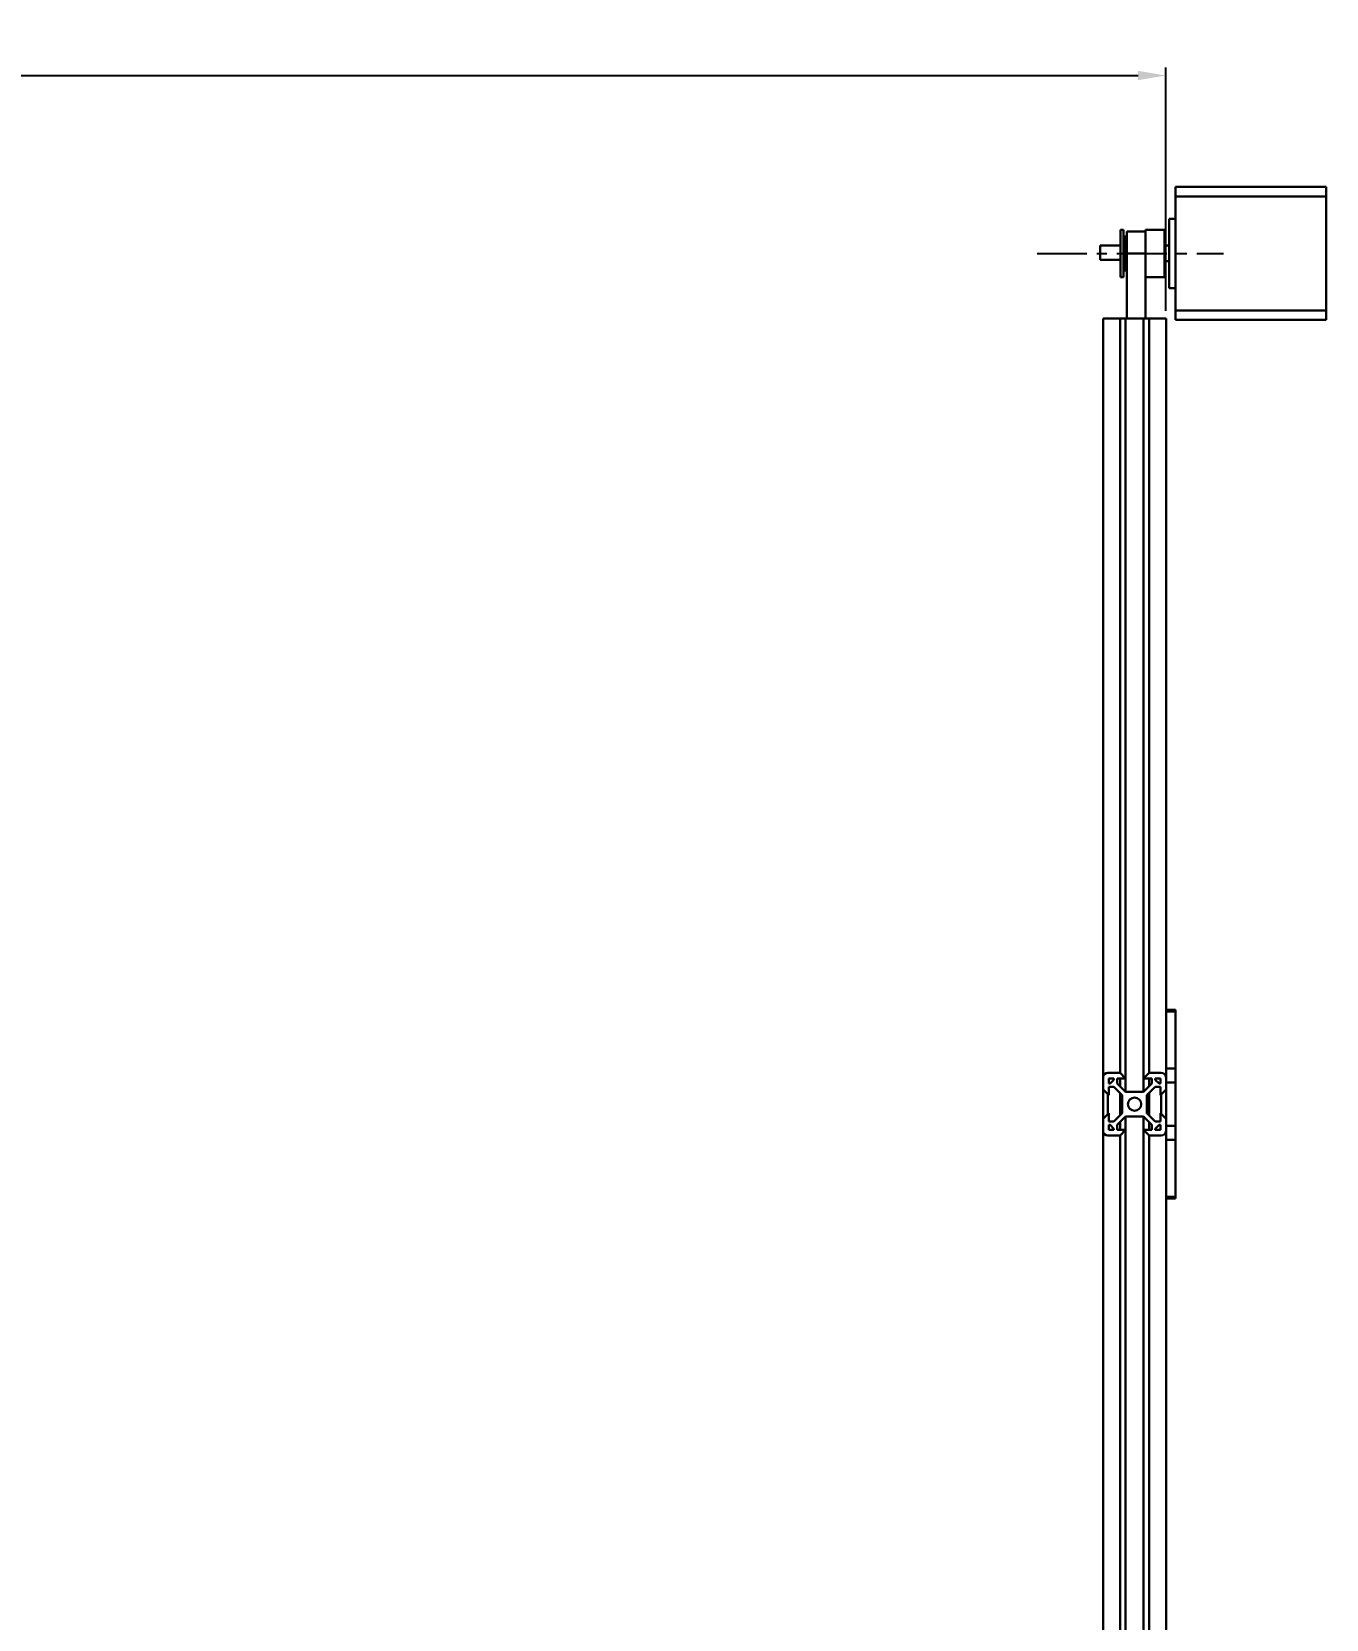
# Model space of a CAD drawing. Header units: millimetres. Extents: x 15 to 1184, y 5 to 836.
# Drawn here: x 332.3 to 497.1, y 261.8 to 463.8 of the extents above; entities that cross this region are included whole.
import ezdxf

# ---------------------------------------------------------------- set-up
doc = ezdxf.new("R2010")
doc.units = ezdxf.units.MM
doc.header["$PDSIZE"] = -1
doc.linetypes.add('CENTER', pattern=[10.16, 6.35, -1.27, 1.27, -1.27])
doc.layers.get('0').update_dxf_attribs({"lineweight": 30})
doc.layers.add('中心线', color=7, linetype='CENTER')
doc.dimstyles.new('ISO-25', dxfattribs={"dimtxt": 2.5, "dimasz": 2.5, "dimexe": 1.25, "dimexo": 0.625, "dimtad": 1, "dimtxsty": 'Standard', "dimcen": 2.5, "dimadec": 0, "dimazin": 0, "dimtfac": 1, "dimtmove": 0, "dimatfit": 3, "dimfxl": 1, "dimarcsym": 0})

# ---------------------------------------------------------------- blocks, each defined once
blk = doc.blocks.new('*D22')
at = {"layer": 'Defpoints', "color": 0, "lineweight": -2, "transparency": 16777216}
for p, q in [((76.67, 428.32), (76.67, 459.28)), ((476.67, 428.32), (476.67, 459.28)), ((80.23, 458.28), (473.12, 458.28))]:
    blk.add_line(p, q, dxfattribs=at)
at = {"layer": 'Defpoints', "color": 0, "transparency": 16777216}
for p in [(476.67, 458.28), (76.67, 427.32), (476.67, 427.32)]:
    blk.add_point(p, dxfattribs=at)
for points in [[(80.23, 458.87), (80.23, 457.68), (76.67, 458.28)], [(473.12, 458.87), (473.12, 457.68), (476.67, 458.28)]]:
    blk.add_solid(points, dxfattribs=at)
at = {"layer": 'Defpoints', "color": 0, "transparency": 16777216, "insert": (276.67, 461.55), "char_height": 3.5, "attachment_point": 5}
blk.add_mtext('1000', dxfattribs=at)

msp = doc.modelspace()

# ---------------------------------------------------------------- linework, layer by layer
at = {"color": 7, "linetype": 'Continuous', "lineweight": 30}
for p, q in [((477.8713, 444.0833), (497.0713, 444.0833)), ((477.8713, 442.8833), (477.8713, 444.0833)), ((477.8713, 428.3633), (477.8713, 442.8833)), ((477.8713, 442.8833), (497.0713, 442.8833)), ((497.0713, 442.8833), (497.0713, 444.0833)), ((497.0713, 428.3633), (497.0713, 442.8833)), ((471.2713, 438.6233), (470.8713, 438.6233)), ((470.8713, 432.6233), (470.8713, 438.6233)), ((471.2713, 432.6233), (471.2713, 438.6233)), ((476.4713, 438.6233), (474.0713, 438.6233)), ((474.0713, 434.5497), (474.0713, 438.6233)), ((476.4713, 432.6233), (476.4713, 438.6233)), ((477.8713, 440.0233), (477.0713, 440.0233)), ((477.0713, 431.2233), (477.0713, 440.0233)), ((470.8713, 436.6233), (468.2713, 436.6233)), ((468.2713, 434.8233), (468.2713, 436.6233)), ((471.2713, 437.7835), (471.6713, 437.7835)), ((471.2713, 437.7605), (471.6713, 437.7605)), ((471.2713, 437.6313), (471.6713, 437.6313)), ((471.2713, 437.548), (471.6713, 437.548)), ((471.2713, 437.3489), (471.6713, 437.3489)), ((471.2713, 437.2826), (471.6713, 437.2826)), ((471.2713, 437.1472), (471.6713, 437.1472)), ((471.2713, 436.952), (471.6713, 436.952)), ((471.2713, 436.7736), (471.6713, 436.7736)), ((471.2713, 436.7714), (471.6713, 436.7714)), ((471.2713, 436.5971), (471.6713, 436.5971)), ((474.0713, 438.4257), (471.6713, 438.4257)), ((471.6713, 435.6263), (471.6713, 438.4257)), ((477.0713, 436.6233), (476.4713, 436.6233)), ((470.8713, 434.8233), (468.2713, 434.8233)), ((471.2713, 436.425), (471.6713, 436.425)), ((471.2713, 436.2117), (471.6713, 436.2117)), ((471.2713, 436.1479), (471.6713, 436.1479)), ((471.2713, 435.9518), (471.6713, 435.9518)), ((471.2713, 435.8195), (471.6713, 435.8195)), ((471.2713, 435.5922), (471.6713, 435.5922)), ((471.2713, 435.4729), (471.6713, 435.4729)), ((471.2713, 435.2742), (471.6713, 435.2742)), ((471.2713, 435.1949), (471.6713, 435.1949)), ((471.2713, 434.9758), (471.6713, 434.9758)), ((471.2713, 434.8127), (471.6713, 434.8127)), ((471.2713, 434.6309), (471.6713, 434.6309)), ((471.2713, 434.6122), (471.6713, 434.6122)), ((474.0713, 435.6263), (471.6713, 435.6263)), ((471.6713, 427.3233), (471.6713, 435.6263)), ((474.0713, 427.3233), (474.0713, 434.5497)), ((476.4713, 434.6233), (477.0713, 434.6233)), ((470.8713, 432.6233), (471.2713, 432.6233)), ((471.2713, 434.4227), (471.6713, 434.4227)), ((471.2713, 434.2319), (471.6713, 434.2319)), ((471.2713, 434.0847), (471.6713, 434.0847)), ((471.2713, 433.9872), (471.6713, 433.9872)), ((471.2713, 433.7872), (471.6713, 433.7872)), ((471.2713, 433.6891), (471.6713, 433.6891)), ((471.2713, 433.5223), (471.6713, 433.5223)), ((471.2713, 433.4829), (471.6713, 433.4829)), ((471.2713, 433.463), (471.6713, 433.463)), ((474.0713, 432.6233), (476.4713, 432.6233)), ((477.0713, 431.2233), (477.8713, 431.2233)), ((468.6713, 330.7233), (468.6713, 427.3233)), ((469.2713, 427.3233), (468.6713, 427.3233)), ((470.8153, 427.3233), (469.2713, 427.3233)), ((470.8153, 331.3233), (470.8153, 427.3233)), ((471.5353, 427.3233), (470.8153, 427.3233)), ((471.5353, 328.8836), (471.5353, 427.3233)), ((473.8073, 427.3233), (471.5353, 427.3233)), ((473.8073, 328.8836), (473.8073, 427.3233)), ((474.5273, 427.3233), (473.8073, 427.3233)), ((474.5273, 331.3233), (474.5273, 427.3233)), ((476.0713, 427.3233), (474.5273, 427.3233)), ((476.6713, 427.3233), (476.0713, 427.3233)), ((476.6713, 339.3233), (476.6713, 427.3233)), ((477.8713, 427.1633), (477.8713, 428.3633)), ((477.8713, 428.3633), (497.0713, 428.3633)), ((477.8713, 427.1633), (497.0713, 427.1633)), ((497.0713, 427.1633), (497.0713, 428.3633)), ((477.8713, 339.3233), (476.6713, 339.3233)), ((476.6713, 339.3233), (476.6713, 339.1122)), ((477.8713, 339.1122), (476.6713, 339.1122)), ((476.6713, 339.1122), (476.6713, 331.8761)), ((477.8713, 339.3233), (477.8713, 339.1122)), ((477.8713, 339.1122), (477.8713, 331.8761)), ((477.8713, 331.8761), (476.6713, 331.8761)), ((476.6713, 331.8761), (476.6713, 330.7233)), ((477.8713, 331.8761), (477.8713, 330.0873)), ((468.6713, 330.7233), (468.6713, 329.1793)), ((470.8153, 331.3233), (469.2713, 331.3233)), ((470.0436, 330.6033), (469.3913, 330.6033)), ((469.3913, 330.6033), (469.3913, 329.951)), ((469.3913, 329.951), (469.5513, 329.951)), ((469.3913, 329.5231), (470.0473, 329.5231)), ((469.3913, 328.4593), (469.3913, 329.5231)), ((469.5513, 329.951), (470.0436, 330.4433)), ((470.0436, 330.4433), (470.0436, 330.6033)), ((470.0473, 329.5231), (471.1111, 328.4593)), ((470.4716, 330.6033), (471.5353, 330.6033)), ((470.4716, 329.9473), (470.4716, 330.6033)), ((471.5353, 328.8836), (470.4716, 329.9473)), ((471.5353, 330.6033), (470.8153, 331.3233)), ((470.8153, 329.6035), (470.8153, 330.6033)), ((474.5273, 331.3233), (473.8073, 330.6033)), ((473.8073, 330.6033), (474.8711, 330.6033)), ((474.8711, 329.9473), (473.8073, 328.8836)), ((474.2316, 328.4593), (475.2953, 329.5231)), ((476.0713, 331.3233), (474.5273, 331.3233)), ((474.5273, 329.6035), (474.5273, 330.6033)), ((474.8711, 330.6033), (474.8711, 329.9473)), ((475.2953, 329.5231), (475.9513, 329.5231)), ((475.9513, 330.6033), (475.299, 330.6033)), ((475.299, 330.6033), (475.299, 330.4433)), ((475.299, 330.4433), (475.7913, 329.951)), ((475.7913, 329.951), (475.9513, 329.951)), ((475.9513, 329.951), (475.9513, 330.6033)), ((475.9513, 329.5231), (475.9513, 328.4593)), ((476.6713, 329.1793), (476.6713, 330.7233)), ((477.8713, 330.0873), (476.6713, 330.0873)), ((477.8713, 330.0873), (477.8713, 324.5594)), ((468.6713, 329.1793), (469.3913, 328.4593)), ((468.6713, 325.4673), (468.6713, 329.1793)), ((470.8153, 325.8916), (470.8153, 328.755)), ((471.1111, 328.4593), (471.1111, 326.1873)), ((473.8073, 328.8836), (471.5353, 328.8836)), ((474.2316, 326.1873), (474.2316, 328.4593)), ((474.5273, 325.8916), (474.5273, 328.755)), ((475.9513, 328.4593), (476.6713, 329.1793)), ((476.6713, 329.1793), (476.6713, 325.4673)), ((469.3913, 326.1873), (468.6713, 325.4673)), ((468.6713, 325.4673), (468.6713, 323.9233)), ((469.3913, 325.1236), (469.3913, 326.1873)), ((471.1111, 326.1873), (470.0473, 325.1236)), ((470.4716, 324.6993), (471.5353, 325.7631)), ((471.5353, 325.7631), (473.8073, 325.7631)), ((471.5353, 128.8836), (471.5353, 325.7631)), ((473.8073, 325.7631), (474.8711, 324.6993)), ((473.8073, 128.8836), (473.8073, 325.7631)), ((475.2953, 325.1236), (474.2316, 326.1873)), ((475.9513, 326.1873), (475.9513, 325.1236)), ((476.6713, 325.4673), (475.9513, 326.1873)), ((476.6713, 323.9233), (476.6713, 325.4673)), ((468.6713, 130.7233), (468.6713, 323.9233)), ((470.0473, 325.1236), (469.3913, 325.1236)), ((469.3913, 324.6956), (469.3913, 324.0433)), ((469.5513, 324.6956), (469.3913, 324.6956)), ((469.3913, 324.0433), (470.0436, 324.0433)), ((470.0436, 324.2033), (469.5513, 324.6956)), ((470.0436, 324.0433), (470.0436, 324.2033)), ((470.4716, 324.0433), (470.4716, 324.6993)), ((471.5353, 324.0433), (470.4716, 324.0433)), ((470.8153, 324.0433), (470.8153, 325.043)), ((470.8153, 323.3233), (471.5353, 324.0433)), ((473.8073, 324.0433), (474.5273, 323.3233)), ((474.8711, 324.0433), (473.8073, 324.0433)), ((474.5273, 324.0433), (474.5273, 325.043)), ((474.8711, 324.6993), (474.8711, 324.0433)), ((475.9513, 325.1236), (475.2953, 325.1236)), ((475.7913, 324.6956), (475.299, 324.2033)), ((475.299, 324.2033), (475.299, 324.0433)), ((475.299, 324.0433), (475.9513, 324.0433)), ((475.9513, 324.6956), (475.7913, 324.6956)), ((475.9513, 324.0433), (475.9513, 324.6956)), ((477.8713, 324.5594), (476.6713, 324.5594)), ((476.6713, 323.9233), (476.6713, 322.7705)), ((477.8713, 324.5594), (477.8713, 322.7705)), ((469.2713, 323.3233), (470.8153, 323.3233)), ((470.8153, 131.3233), (470.8153, 323.3233)), ((474.5273, 323.3233), (476.0713, 323.3233)), ((474.5273, 131.3233), (474.5273, 323.3233)), ((477.8713, 322.7705), (476.6713, 322.7705)), ((476.6713, 322.7705), (476.6713, 315.5345)), ((477.8713, 322.7705), (477.8713, 315.5345)), ((477.8713, 315.5345), (476.6713, 315.5345)), ((476.6713, 315.5345), (476.6713, 315.3233)), ((477.8713, 315.3233), (476.6713, 315.3233)), ((476.6713, 139.3233), (476.6713, 315.3233)), ((477.8713, 315.5345), (477.8713, 315.3233))]:
    msp.add_line(p, q, dxfattribs=at)
at = {"color": 8, "linetype": 'Continuous', "lineweight": 30}
for p, q in [((469.2713, 326.0673), (469.2713, 328.5793)), ((476.0713, 326.0673), (476.0713, 328.5793))]:
    msp.add_line(p, q, dxfattribs=at)
at = {"color": 7, "linetype": 'Continuous', "lineweight": 30}
msp.add_circle((472.6713, 327.3233), 0.84, dxfattribs=at)
for centre, start, end in [((469.2713, 330.7233), 90, 180), ((476.0713, 330.7233), 0, 90), ((469.2713, 323.9233), 180, 270), ((476.0713, 323.9233), 270, 0)]:
    msp.add_arc(centre, 0.6, start, end, dxfattribs=at)
at = {"layer": '中心线'}
msp.add_line((460.2618, 435.6263), (483.9961, 435.6263), dxfattribs=at)

# ---------------------------------------------------------------- dimensions: what is measured, and where the dimension line sits
at = {"layer": 'Defpoints'}
dim = msp.add_linear_dim(base=(476.6713, 458.2757), p1=(76.6713, 427.3233), p2=(476.6713, 427.3233), text='1000', dimstyle='ISO-25', override={"dimtxt": 3.5, "dimasz": 3.556, "dimexe": 1, "dimexo": 1, "dimgap": 1.524, "dimtih": 1, "dimtoh": 1, "dimlfac": 10, "dimzin": 0, "dimadec": 2, "dimtzin": 0}, dxfattribs=at)
dim.commit()
dim.dimension.update_dxf_attribs({"geometry": '*D22', "text_midpoint": (276.6713, 461.5497)})

doc.saveas('drawing.dxf')
